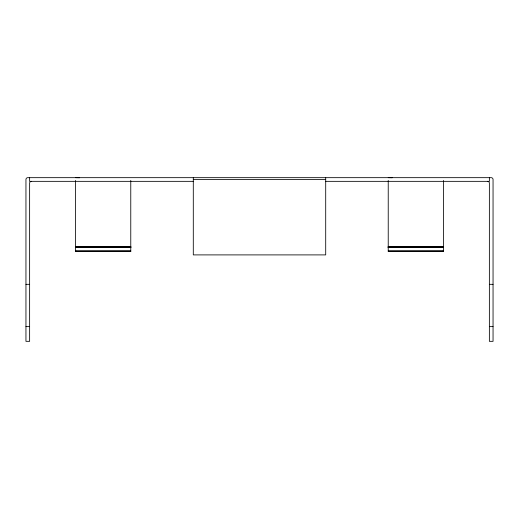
<?xml version="1.0" encoding="UTF-8"?>
<svg xmlns="http://www.w3.org/2000/svg" width="519" height="519" viewBox="0 0 519 519"><rect width="100%" height="100%" fill="white"/><g stroke="black" fill="none" stroke-linecap="round" stroke-linejoin="round"><path stroke-width="0.78" d="M31.224 181.358L31.464 181.345A1.81 1.81 0 0 0 29.628 183.181L29.628 341.333L25.95 341.333L25.95 179.503A1.81 1.81 0 0 1 27.786 177.667L491.214 177.667A1.81 1.81 0 0 1 493.05 179.503L493.05 341.333L489.372 341.333L489.372 183.181A1.81 1.81 0 0 0 487.536 181.345L487.776 181.358M193.295 179.503L325.705 179.503M193.295 181.345L29.628 181.345L29.628 177.667M325.705 181.345L489.372 181.345L489.372 177.667M75.605 246.454L130.769 246.454M388.231 246.454L443.395 246.454M75.605 246.629L130.769 246.629M388.231 246.635L443.395 246.635M75.605 246.797L130.769 246.797M388.231 246.797L443.395 246.797M75.605 246.947L130.769 246.947M388.231 246.947L443.395 246.947M75.605 247.076L130.769 247.076M388.231 247.083L443.395 247.083M75.605 247.2L130.769 247.2M388.231 247.2L443.395 247.2M75.605 247.252L130.769 247.304M388.231 247.252L443.395 247.304M75.605 247.394L130.769 247.394M388.231 247.394L443.395 247.394M75.605 247.524L130.769 247.466M388.231 247.524L443.395 247.466M130.769 247.563L75.605 247.589L76.54 247.602M388.231 247.589L443.395 247.563L442.46 247.602M75.605 251.053L130.769 251.053M388.231 251.053L443.395 251.053M75.605 251.151L130.769 251.151M388.231 251.151L443.395 251.151M75.605 180.469L75.605 251.274L130.769 251.222M443.395 251.222L388.231 251.274L388.231 180.469M75.605 251.274L76.54 251.274M442.46 251.28L443.395 251.28L443.395 180.469M25.95 284.328L29.628 284.328M489.372 284.328L493.05 284.328M25.95 326.626L29.628 326.626M489.372 326.626L493.05 326.626M388.231 177.667L392.228 177.751M75.605 177.667L79.602 177.751M325.705 177.667L325.705 254.9L193.295 254.9L193.295 177.667M130.769 180.469L130.769 251.274"/></g></svg>
